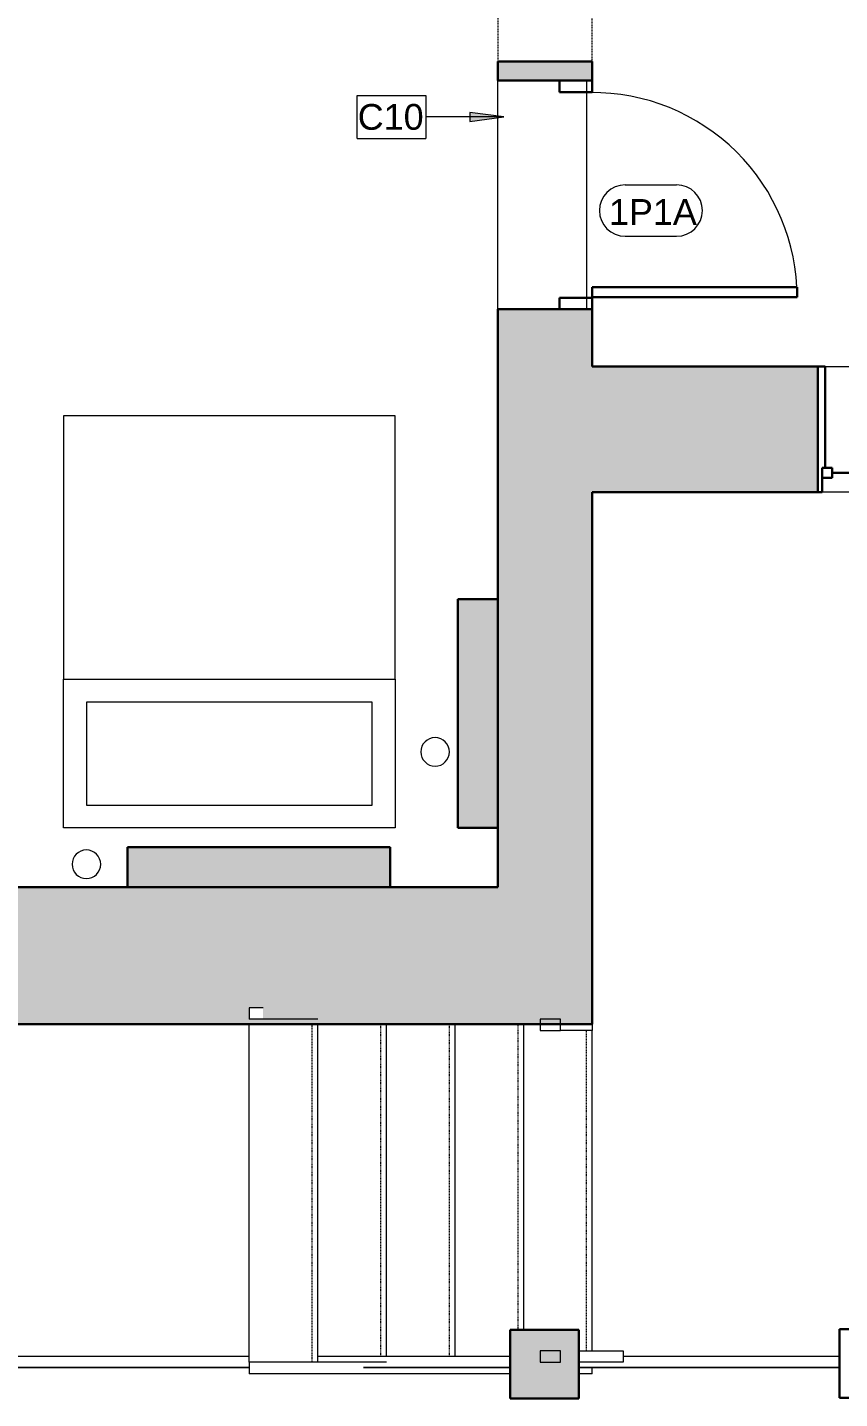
# Model space of a CAD drawing. Header units: inches. Extents: x -1287 to 1590, y -3558 to 989.
# Drawn here: x 382 to 524, y -66.6 to 173.2 of the extents above; entities that cross this region are included whole.
import ezdxf

# ---------------------------------------------------------------- set-up
doc = ezdxf.new("R2010")
doc.units = ezdxf.units.IN
doc.header["$MEASUREMENT"] = 0
doc.linetypes.add('Overhead', pattern=[0.15625, 0.09375, -0.0625])
doc.linetypes.add('Overhead 1_16_', pattern=[0.101562, 0.0625, -0.039062])
for name, color, linetype, lineweight in [('A-ANNO-KEYN', 231, 'Continuous', 9), ('A-COLS', 52, 'Continuous', 18), ('A-DETL-GENF', 92, 'Continuous', 18), ('A-DETL-MEDM', 33, 'Continuous', 18), ('A-DOOR', 31, 'Continuous', 18), ('A-DOOR-FRAM', 31, 'Continuous', 30), ('A-DOOR-IDEN', 31, 'Continuous', 9), ('A-FLOR', 192, 'Continuous', 18), ('A-FLOR-HRAL', 11, 'Continuous', 18), ('A-GLAZ', 151, 'Continuous', 18), ('A-ROOF', 132, 'Continuous', 18), ('A-WALL', 113, 'Continuous', 18), ('A-WALL-PATT', 111, 'Continuous', 18), ('S-STRS', 31, 'Continuous', 18)]:
    doc.layers.add(name, color=color, linetype=linetype, lineweight=lineweight)
doc.styles.add('Arial', font='arial.ttf', dxfattribs={"height": 4.5})
doc.styles.add('Swis721 Lt BT', font='swissl.ttf', dxfattribs={"height": 4.5})

# ---------------------------------------------------------------- blocks, each defined once
blk = doc.blocks.new('Top Rail Type - Top Rail_Internal_-5011479-1st Floor Construction')
at = {"layer": 'A-FLOR-HRAL', "lineweight": 9}
for p, q in [((354.13, -59.18), (420.78, -59.18)), ((432.78, -59.18), (466.4, -59.18)), ((486.19, -59.18), (524.04, -59.18)), ((420.78, -61.18), (354.13, -61.18)), ((466.4, -61.18), (440.75, -61.18)), ((524.04, -61.18), (478.4, -61.18))]:
    blk.add_line(p, q, dxfattribs=at)
blk = doc.blocks.new('Top Rail Type - Top Rail_Internal_-V4-1st Floor Construction')
at = {"layer": 'A-FLOR-HRAL', "lineweight": 9}
for p, q in [((354.13, -59.18), (420.78, -59.18)), ((432.78, -59.18), (466.4, -59.18)), ((486.19, -59.18), (524.04, -59.18)), ((354.13, -61.18), (420.78, -61.18)), ((440.75, -61.18), (466.4, -61.18)), ((478.4, -61.18), (524.04, -61.18))]:
    blk.add_line(p, q, dxfattribs=at)
blk = doc.blocks.new('Double Hung - side window 3_ 6_5_ x 5_ 6_ 2-5312470-1st Floor Construction')
at = {"layer": 'A-GLAZ', "color": 8, "lineweight": 30}
for p, q in [((-21.25, 11), (-20.5, 11)), ((-20.5, 6.75), (-20.5, 11)), ((20.5, 6.75), (20.5, 11)), ((21.25, 11), (20.5, 11)), ((-20.5, 8.5), (-20.5, 6.75)), ((-20.5, 8.5), (-18.75, 8.5)), ((-18.75, 8.5), (-18.75, 6.75)), ((-18.75, 7.625), (18.75, 7.625)), ((18.75, 8.5), (18.75, 6.75)), ((20.5, 8.5), (18.75, 8.5)), ((20.5, 8.5), (20.5, 6.75)), ((-20.5, 6.75), (-18.75, 6.75)), ((-20.5, 6.75), (-20, 6.75)), ((-20, -11), (-20, 6.75)), ((20.5, 6.75), (18.75, 6.75)), ((20, 6.75), (20.5, 6.75)), ((20, 6.75), (20, -11)), ((-20, -11), (-21.25, -11)), ((20, -11), (21.25, -11))]:
    blk.add_line(p, q, dxfattribs=at)
blk = doc.blocks.new('Single Flush - D2 3_ X 8_-8252886-1st Floor Construction')
at = {"layer": 'A-DOOR', "lineweight": 30}
for p, q in [((16.15625, 44.0625), (16.15625, 8.25)), ((17.90625, 44.0625), (16.15625, 44.0625)), ((17.90625, 8.25), (17.90625, 44.0625)), ((16.15625, 8.25), (17.90625, 8.25))]:
    blk.add_line(p, q, dxfattribs=at)
at = {"layer": 'A-DOOR', "lineweight": 9}
blk.add_arc((17.90625, 8.25), 35.8125, 90, 180.5, dxfattribs=at)
at = {"layer": 'A-DOOR-FRAM'}
for p, q in [((-20, 2.5), (-20, 8.25)), ((-20, 8.25), (-18, 8.25)), ((-18, 2.5), (-18, 8.25)), ((18.000004, 2.5), (18.000004, 8.25)), ((18.000004, 8.25), (20.000004, 8.25)), ((20.000004, 2.5), (20.000004, 8.25)), ((-20, 2.5), (-18, 2.5)), ((18.000004, 2.5), (20.000004, 2.5))]:
    blk.add_line(p, q, dxfattribs=at)
blk = doc.blocks.new('Door-Opening - 96_ x 96_ 4-7365091-1st Floor Construction')
at = {"layer": 'A-DETL-GENF', "linetype": 'Overhead', "lineweight": 9}
for p, q in [((67.68, 8.25), (-68.32, 8.25)), ((-68.32, -8.25), (67.68, -8.25))]:
    blk.add_line(p, q, dxfattribs=at)
at = {"layer": 'A-DETL-MEDM', "lineweight": 30}
for p, q in [((-68.32, 8.25), (-68.32, -8.25)), ((67.68, -8.25), (67.68, 8.25))]:
    blk.add_line(p, q, dxfattribs=at)
blk = doc.blocks.new('Top Rail Type - Top Rail_Internal_-7464454-1st Floor Construction')
at = {"layer": 'A-FLOR-HRAL', "lineweight": 9}
for p, q in [((475.22, -0.27), (471.67, -0.27)), ((471.67, -0.27), (471.67, -2.27)), ((471.67, -2.27), (475.22, -2.27)), ((475.22, -2.27), (475.22, -0.27)), ((480.78, -2.27), (475.22, -2.27)), ((480.78, -1.17), (480.78, -2.27))]:
    blk.add_line(p, q, dxfattribs=at)
blk = doc.blocks.new('Top Rail Type - Top Rail_Internal_-7464466-1st Floor Construction')
at = {"layer": 'A-FLOR-HRAL', "lineweight": 9}
for p, q in [((475.22, -58.27), (471.67, -58.27)), ((471.67, -58.27), (471.67, -60.27)), ((475.22, -60.27), (475.22, -58.27)), ((478.4, -58.27), (486.19, -58.27)), ((486.19, -58.27), (486.19, -60.27)), ((471.67, -60.27), (475.22, -60.27)), ((486.19, -60.27), (478.4, -60.27))]:
    blk.add_line(p, q, dxfattribs=at)
blk = doc.blocks.new('Door Tag - Door Tag-41184-1st Floor Construction')
at = {"layer": 'A-DOOR-IDEN'}
for p, q in [((-0.09375, 0.09375), (0.09375, 0.09375)), ((-0.09375, -0.09375), (0.09375, -0.09375))]:
    blk.add_line(p, q, dxfattribs=at)
for centre, start, end in [((-0.09375, 0), 90, 270), ((0.09375, 0), 270, 90)]:
    blk.add_arc(centre, 0.09375, start, end, dxfattribs=at)
blk = doc.blocks.new('Keynote Tag - Keynote Number - Boxed-135510-1st Floor Construction')
at = {"layer": 'A-ANNO-KEYN'}
for p, q in [((-0.125, -0.0792), (-0.125, 0.0781)), ((-0.125, 0.0781), (0.125, 0.0781)), ((0.125, 0.0781), (0.125, -0.0792)), ((-0.125, -0.0792), (0.125, -0.0792))]:
    blk.add_line(p, q, dxfattribs=at)

msp = doc.modelspace()

# ---------------------------------------------------------------- hatches: boundary and pattern name
at = {"layer": 'A-ANNO-KEYN'}
msp.add_hatch(color=256, dxfattribs=at).paths.add_polyline_path([(465.33, 157.54), (459.33, 158.33), (459.33, 156.75)], flags=0)
at = {"layer": 'A-COLS'}
msp.add_hatch(color=250, dxfattribs=at).paths.add_polyline_path([(466.4, -66.63), (478.4, -66.63), (478.4, -54.63), (466.4, -54.63)], flags=0)
at = {"layer": 'A-WALL-PATT', "lineweight": 9}
h = msp.add_hatch(color=7, dxfattribs=at)
h.paths.add_polyline_path([(480.78, -1.17), (480.78, 123.89), (464.28, 123.89), (464.28, -1.17)], flags=0)
h.paths.add_polyline_path([(480.78, 163.89), (480.78, 167.2), (464.28, 167.2), (464.28, 163.89)], flags=0)
h.paths.add_polyline_path([(480.78, 303.2), (480.78, 394.76), (464.28, 394.76), (464.28, 303.2)], flags=0)
h.paths.add_polyline_path([(464.28, 430.76), (480.78, 430.76), (480.78, 498.76), (464.28, 498.76), (464.28, 441.91)], flags=0)
h.paths.add_polyline_path([(478.82, 534.76), (480.78, 534.76), (480.78, 814.52), (464.28, 814.52), (464.28, 534.76)], flags=0)
h = msp.add_hatch(color=7, dxfattribs=at)
h.paths.add_polyline_path([(1067.9, 91.89), (1120.83, 91.89), (1120.83, 113.89), (1049.4, 113.89), (1049.4, 91.89)], flags=0)
h.paths.add_polyline_path([(1329.15, 91.89), (1329.15, 113.89), (1290.24, 113.89), (1290.24, 91.89), (1308.88, 91.89)], flags=0)
h.paths.add_polyline_path([(966.34, 91.89), (1006.9, 91.89), (1006.9, 113.89), (966.34, 113.89)], flags=0)
h.paths.add_polyline_path([(1161.83, 91.89), (1263.74, 91.89), (1263.74, 113.89), (1161.83, 113.89)], flags=0)
h.paths.add_polyline_path([(799.34, 91.89), (848.01, 91.89), (848.01, 113.89), (799.34, 113.89), (799.34, 109.83)], flags=0)
h.paths.add_polyline_path([(756.84, 91.89), (756.84, 113.89), (677.93, 113.89), (677.93, 91.89), (746.59, 91.89)], flags=0)
h.paths.add_polyline_path([(520.25, 91.89), (520.25, 113.89), (480.78, 113.89), (480.78, 91.89), (505.6, 91.89)], flags=0)
h.paths.add_polyline_path([(562.75, 91.89), (635.43, 91.89), (635.43, 113.89), (562.75, 113.89)], flags=0)
h.paths.add_polyline_path([(923.84, 91.89), (923.84, 113.89), (890.51, 113.89), (890.51, 91.89)], flags=0)
for points in [[(457.28, 33.17), (464.28, 33.17), (464.28, 73.17), (457.28, 73.17), (457.28, 54.48)], [(445.44, 22.83), (445.44, 29.83), (399.44, 29.83), (399.44, 22.83)]]:
    msp.add_hatch(color=7, dxfattribs=at).paths.add_polyline_path(points, flags=0)
h = msp.add_hatch(color=7, dxfattribs=at)
h.paths.add_polyline_path([(452.05, -1.17), (464.28, -1.17), (464.28, 22.83), (18.22, 22.83), (18.22, -1.17), (423.19, -1.17)], flags=0)
h.paths.add_polyline_path([(420.78, -0.27), (420.78, 1.73), (423.19, 1.73), (423.19, -0.27)], flags=0)

# ---------------------------------------------------------------- linework, layer by layer
at = {"layer": 'A-ANNO-KEYN'}
for p, q in [((465.33, 157.54), (459.33, 158.33)), ((459.33, 158.33), (459.33, 156.75)), ((465.33, 157.54), (451.63, 157.54)), ((459.33, 156.75), (465.33, 157.54))]:
    msp.add_line(p, q, dxfattribs=at)
at = {"layer": 'A-COLS', "color": 8, "lineweight": 30}
for p, q in [((478.4, -54.63), (466.4, -54.63)), ((466.4, -54.63), (466.4, -66.63)), ((478.4, -66.63), (478.4, -54.63)), ((466.4, -66.63), (478.4, -66.63))]:
    msp.add_line(p, q, dxfattribs=at)
at = {"layer": 'A-FLOR'}
for p, q in [((464.28, 123.89), (464.28, 163.89)), ((479.74, 163.89), (479.74, 123.89)), ((446.28, 105.28), (388.28, 105.28)), ((388.28, 105.28), (388.28, 59.17)), ((446.28, 59.17), (446.28, 105.28))]:
    msp.add_line(p, q, dxfattribs=at)
for centre, start, end in [((453.28, 46.48), 0, 180), ((453.28, 46.48), 180, 360), ((392.28, 26.83), 0, 180), ((392.28, 26.83), 180, 360)]:
    msp.add_arc(centre, 2.5, start, end, dxfattribs=at)
at = {"layer": 'A-ROOF', "color": 8, "lineweight": 30}
for p, q in [((536.04, -54.5), (524.04, -54.5)), ((524.04, -54.5), (524.04, -66.5)), ((524.04, -66.5), (536.04, -66.5))]:
    msp.add_line(p, q, dxfattribs=at)
at = {"layer": 'A-WALL', "color": 8, "lineweight": 30}
for p, q in [((464.28, 167.2), (464.28, 163.89)), ((480.78, 163.89), (480.78, 167.2)), ((464.28, 163.89), (480.78, 163.89)), ((464.28, 123.89), (464.28, 22.83)), ((480.78, 123.89), (464.28, 123.89)), ((480.78, 113.89), (480.78, 123.89)), ((520.25, 113.89), (480.78, 113.89)), ((520.25, 91.89), (520.25, 113.89)), ((480.78, 91.89), (520.25, 91.89)), ((480.78, -1.17), (480.78, 91.89)), ((457.28, 73.17), (457.28, 33.17)), ((464.28, 73.17), (457.28, 73.17)), ((457.28, 33.17), (464.28, 33.17)), ((445.44, 29.83), (399.44, 29.83)), ((399.44, 29.83), (399.44, 22.83)), ((445.44, 22.83), (445.44, 29.83)), ((464.28, 22.83), (18.22, 22.83)), ((1.72, -1.17), (480.78, -1.17))]:
    msp.add_line(p, q, dxfattribs=at)
at = {"layer": 'A-WALL', "lineweight": 9}
for p, q in [((520.25, 113.89), (562.75, 113.89)), ((562.75, 91.89), (520.25, 91.89)), ((388.28, 59.17), (446.28, 59.17)), ((388.28, 33.17), (388.28, 59.17)), ((446.28, 59.17), (446.28, 33.17)), ((442.28, 55.17), (392.28, 55.17)), ((392.28, 55.17), (392.28, 37.17)), ((442.28, 37.17), (442.28, 55.17)), ((392.28, 37.17), (442.28, 37.17)), ((446.28, 33.17), (388.28, 33.17))]:
    msp.add_line(p, q, dxfattribs=at)
at = {"layer": 'S-STRS', "lineweight": 9}
for p, q in [((420.78, 1.73), (420.78, -0.27)), ((423.19, 1.73), (420.78, 1.73)), ((432.78, -0.27), (420.78, -0.27)), ((420.78, -60.27), (420.78, -1.17)), ((432.78, -60.27), (432.78, -1.17)), ((444.78, -59.18), (444.78, -1.17)), ((456.78, -59.18), (456.78, -1.17)), ((468.78, -54.63), (468.78, -1.17)), ((480.78, -58.27), (480.78, -2.27)), ((420.78, -60.27), (420.78, -62.27)), ((432.78, -60.27), (420.78, -60.27)), ((466.4, -62.27), (420.78, -62.27)), ((444.78, -60.27), (432.78, -60.27)), ((480.78, -62.27), (478.4, -62.27)), ((480.78, -62.27), (480.78, -61.18))]:
    msp.add_line(p, q, dxfattribs=at)
at = {"layer": 'S-STRS', "linetype": 'Overhead 1_16_', "lineweight": 9}
for p, q in [((431.78, -60.27), (431.78, -1.17)), ((443.78, -59.18), (443.78, -1.17)), ((455.78, -59.18), (455.78, -1.17)), ((467.78, -54.63), (467.78, -1.17)), ((479.78, -58.27), (479.78, -2.27))]:
    msp.add_line(p, q, dxfattribs=at)

# ---------------------------------------------------------------- block references
at = {"layer": 'A-ANNO-KEYN', "xscale": 47.99999999999997, "yscale": 47.99999999999997, "zscale": 47.99999999999997}
msp.add_blockref('Keynote Tag - Keynote Number - Boxed-135510-1st Floor Construction', (445.63, 157.56), dxfattribs=at)
at = {"layer": 'A-DOOR'}
for name, p, rotation in [('Door-Opening - 96_ x 96_ 4-7365091-1st Floor Construction', (472.53, 235.52), 89.9999999999999), ('Single Flush - D2 3_ X 8_-8252886-1st Floor Construction', (472.53, 143.89), 269.9999999999999)]:
    msp.add_blockref(name, p, dxfattribs=dict(at, rotation=rotation))
at = {"layer": 'A-DOOR-IDEN', "xscale": 47.99999999999997, "yscale": 47.99999999999997, "zscale": 47.99999999999997}
msp.add_blockref('Door Tag - Door Tag-41184-1st Floor Construction', (491.03, 141.15), dxfattribs=at)
at = {"layer": 'A-FLOR-HRAL', "lineweight": 9}
for name in ['Top Rail Type - Top Rail_Internal_-5011479-1st Floor Construction', 'Top Rail Type - Top Rail_Internal_-V4-1st Floor Construction', 'Top Rail Type - Top Rail_Internal_-7464454-1st Floor Construction', 'Top Rail Type - Top Rail_Internal_-7464466-1st Floor Construction']:
    msp.add_blockref(name, (0, 0), dxfattribs=at)
at = {"layer": 'A-GLAZ', "rotation": 180}
msp.add_blockref('Double Hung - side window 3_ 6_5_ x 5_ 6_ 2-5312470-1st Floor Construction', (541.5, 102.89), dxfattribs=at)

# ---------------------------------------------------------------- texts
at = {"layer": 'A-ANNO-KEYN', "insert": (439.74, 159.79), "char_height": 4.5, "width": 14.0895, "attachment_point": 1, "style": 'Arial'}
msp.add_mtext('C10', dxfattribs=at)
at = {"layer": 'A-DOOR-IDEN', "insert": (483.69, 143.16), "char_height": 4.5, "width": 17.574, "attachment_point": 1, "style": 'Swis721 Lt BT'}
msp.add_mtext('1P1A', dxfattribs=at)

doc.saveas('drawing.dxf')
